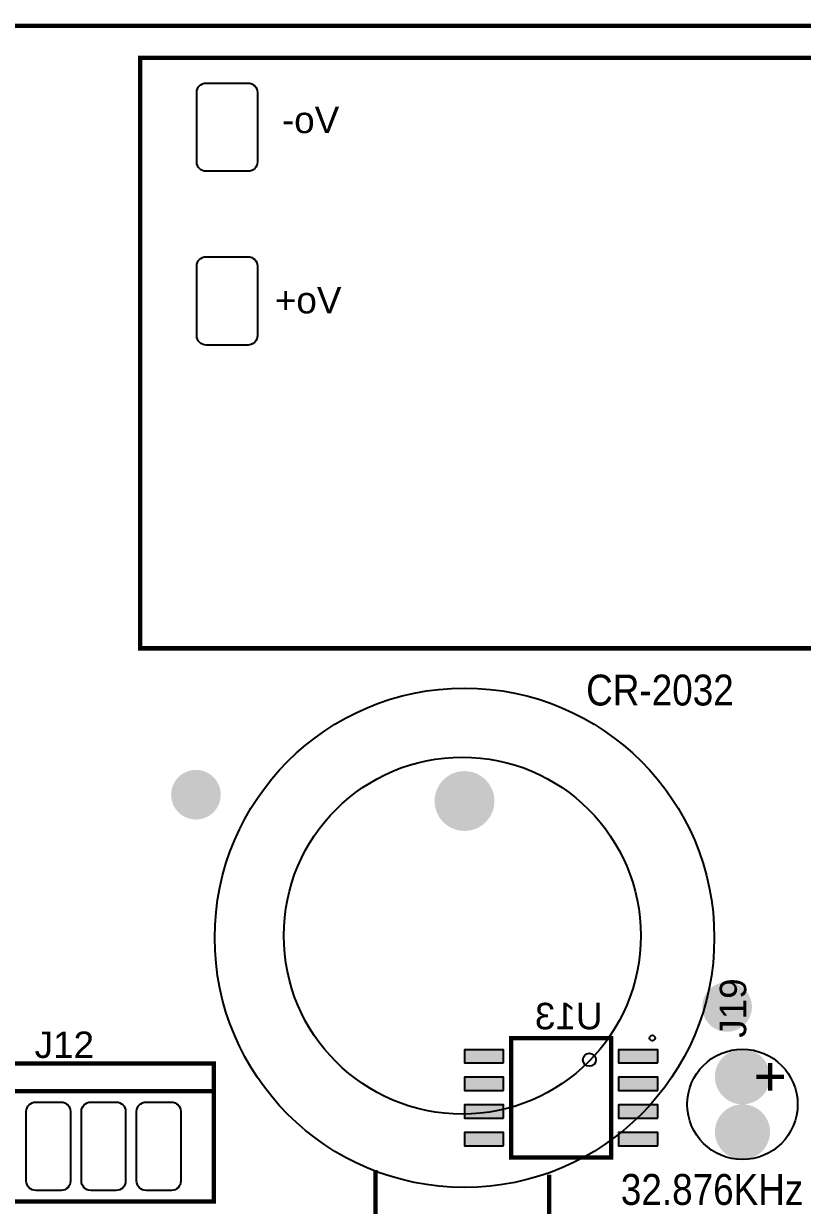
# Model space of a CAD drawing. Header units: inches. Extents: x 15 to 148, y 10 to 111.
# Drawn here: x 132.787 to 135.422, y 100.946 to 104.944 of the extents above; entities that cross this region are included whole.
import ezdxf

# ---------------------------------------------------------------- set-up
doc = ezdxf.new("R2010")
doc.units = ezdxf.units.IN
doc.header["$MEASUREMENT"] = 0
doc.layers.add('BLK_12AWG', color=7, linetype='Continuous')

# ---------------------------------------------------------------- blocks, each defined once
blk = doc.blocks.new('RPAD')
blk.add_trace([(-0.5, -0.5), (-0.5, 0.5), (0.5, -0.5), (0.5, 0.5)])
blk = doc.blocks.new('EPAD')
at = {"const_width": 0.5}
blk.add_lwpolyline([(-0.25, 0, 1), (0.25, 0, 1)], format="xyb", close=True, dxfattribs=at)
blk = doc.blocks.new('CBA2Board')
for points, const_width in [([(154.6751, 100.9212), (162.5311, 100.9212), (162.5311, 105.055), (154.6751, 105.055), (154.6751, 100.9212)], 0.008), ([(154.6751, 100.9212), (162.5311, 100.9212), (162.5311, 105.055), (154.6751, 105.055), (154.6751, 100.9212)], 0.008), ([(154.6751, 100.9212), (162.5311, 100.9212), (162.5311, 105.055), (154.6751, 105.055), (154.6751, 100.9212)], 0.008), ([(157.0499, 103.9263), (159.1129, 103.9263), (159.1129, 104.9972), (157.0499, 104.9972), (157.0499, 103.9263)], 0.008), ([(157.0499, 103.9263), (159.1129, 103.9263), (159.1129, 104.9972), (157.0499, 104.9972), (157.0499, 103.9263)], 0.008), ([(157.0499, 103.9263), (159.1129, 103.9263), (159.1129, 104.9972), (157.0499, 104.9972), (157.0499, 103.9263)], 0.008), ([(157.9035, 103.0032), (157.7224, 103.0032), (157.7224, 103.2198), (157.9035, 103.2198), (157.9035, 103.0032)], 0.00787), ([(157.9035, 103.0032), (157.7224, 103.0032), (157.7224, 103.2198), (157.9035, 103.2198), (157.9035, 103.0032)], 0.00787), ([(157.9035, 103.0032), (157.7224, 103.0032), (157.7224, 103.2198), (157.9035, 103.2198), (157.9035, 103.0032)], 0.00787), ([(156.6835, 102.9235), (157.1835, 102.9235), (157.1835, 103.1735), (156.6835, 103.1735), (156.6835, 102.9235)], 0.008), ([(156.6835, 102.9235), (157.1835, 102.9235), (157.1835, 103.1735), (156.6835, 103.1735), (156.6835, 102.9235)], 0.008), ([(156.6835, 102.9235), (157.1835, 102.9235), (157.1835, 103.1735), (156.6835, 103.1735), (156.6835, 102.9235)], 0.008), ([(158.1917, 103.1745), (158.1917, 103.1245)], 0.008), ([(158.1917, 103.1745), (158.1917, 103.1245)], 0.008), ([(158.1917, 103.1745), (158.1917, 103.1245)], 0.008), ([(158.2167, 103.1495), (158.1667, 103.1495)], 0.008), ([(158.2167, 103.1495), (158.1667, 103.1495)], 0.008), ([(158.2167, 103.1495), (158.1667, 103.1495)], 0.008), ([(156.6835, 103.1235), (157.1835, 103.1235)], 0.008), ([(156.6835, 103.1235), (157.1835, 103.1235)], 0.008), ([(156.6835, 103.1235), (157.1835, 103.1235)], 0.008), ([(157.4764, 102.7361), (157.4764, 102.9802)], 0.008), ([(157.4764, 102.7361), (157.4764, 102.9802)], 0.008), ([(157.4764, 102.7361), (157.4764, 102.9802)], 0.008), ([(157.7913, 102.9723), (157.7913, 102.7361)], 0.008), ([(157.7913, 102.9723), (157.7913, 102.7361)], 0.008), ([(157.7913, 102.9723), (157.7913, 102.7361)], 0.008)]:
    blk.add_lwpolyline(points, dxfattribs=dict(const_width=const_width))
for points in [[(157.1694, 104.9512), (157.2454, 104.9512), (157.2489, 104.9509), (157.2521, 104.9499), (157.255, 104.9483), (157.2575, 104.9463), (157.2595, 104.9438), (157.2611, 104.9409), (157.2621, 104.9377), (157.2624, 104.9342), (157.2624, 104.8082), (157.2621, 104.8047), (157.2611, 104.8015), (157.2595, 104.7986), (157.2575, 104.7961), (157.255, 104.7941), (157.2521, 104.7925), (157.2489, 104.7915), (157.2454, 104.7912), (157.1694, 104.7912), (157.1659, 104.7915), (157.1627, 104.7925), (157.1598, 104.7941), (157.1573, 104.7961), (157.1552, 104.7986), (157.1537, 104.8015), (157.1527, 104.8047), (157.1524, 104.8082), (157.1524, 104.9342), (157.1527, 104.9377), (157.1537, 104.9409), (157.1552, 104.9438), (157.1573, 104.9463), (157.1598, 104.9483), (157.1627, 104.9499), (157.1659, 104.9509), (157.1694, 104.9512)], [(157.1694, 104.6362), (157.2454, 104.6362), (157.2489, 104.6359), (157.2521, 104.6349), (157.255, 104.6334), (157.2575, 104.6313), (157.2595, 104.6288), (157.2611, 104.6259), (157.2621, 104.6227), (157.2624, 104.6192), (157.2624, 104.4932), (157.2621, 104.4898), (157.2611, 104.4866), (157.2595, 104.4837), (157.2575, 104.4812), (157.255, 104.4791), (157.2521, 104.4776), (157.2489, 104.4766), (157.2454, 104.4762), (157.1694, 104.4762), (157.1659, 104.4766), (157.1627, 104.4776), (157.1598, 104.4791), (157.1573, 104.4812), (157.1552, 104.4837), (157.1537, 104.4866), (157.1527, 104.4898), (157.1524, 104.4932), (157.1524, 104.6192), (157.1527, 104.6227), (157.1537, 104.6259), (157.1552, 104.6288), (157.1573, 104.6313), (157.1598, 104.6334), (157.1627, 104.6349), (157.1659, 104.6359), (157.1694, 104.6362)], [(157.7087, 103.1745), (157.7087, 103.1985), (157.6377, 103.1985), (157.6377, 103.1745), (157.7087, 103.1745)], [(157.9882, 103.1745), (157.9882, 103.1985), (157.9172, 103.1985), (157.9172, 103.1745), (157.9882, 103.1745)], [(157.7087, 103.1245), (157.7087, 103.1485), (157.6377, 103.1485), (157.6377, 103.1245), (157.7087, 103.1245)], [(157.9882, 103.1245), (157.9882, 103.1485), (157.9172, 103.1485), (157.9172, 103.1245), (157.9882, 103.1245)], [(156.8605, 103.1035), (156.9065, 103.1035), (156.9099, 103.1032), (156.9131, 103.1022), (156.916, 103.1007), (156.9185, 103.0986), (156.9206, 103.0961), (156.9221, 103.0932), (156.9231, 103.09), (156.9235, 103.0865), (156.9235, 102.9605), (156.9231, 102.957), (156.9221, 102.9538), (156.9206, 102.9509), (156.9185, 102.9484), (156.916, 102.9464), (156.9131, 102.9448), (156.9099, 102.9439), (156.9065, 102.9435), (156.8605, 102.9435), (156.857, 102.9439), (156.8538, 102.9448), (156.8509, 102.9464), (156.8484, 102.9484), (156.8463, 102.9509), (156.8448, 102.9538), (156.8438, 102.957), (156.8435, 102.9605), (156.8435, 103.0865), (156.8438, 103.09), (156.8448, 103.0932), (156.8463, 103.0961), (156.8484, 103.0986), (156.8509, 103.1007), (156.8538, 103.1022), (156.857, 103.1032), (156.8605, 103.1035)], [(156.9605, 103.1035), (157.0065, 103.1035), (157.0099, 103.1032), (157.0131, 103.1022), (157.016, 103.1007), (157.0185, 103.0986), (157.0206, 103.0961), (157.0221, 103.0932), (157.0231, 103.09), (157.0235, 103.0865), (157.0235, 102.9605), (157.0231, 102.957), (157.0221, 102.9538), (157.0206, 102.9509), (157.0185, 102.9484), (157.016, 102.9464), (157.0131, 102.9448), (157.0099, 102.9439), (157.0065, 102.9435), (156.9605, 102.9435), (156.957, 102.9439), (156.9538, 102.9448), (156.9509, 102.9464), (156.9484, 102.9484), (156.9463, 102.9509), (156.9448, 102.9538), (156.9438, 102.957), (156.9435, 102.9605), (156.9435, 103.0865), (156.9438, 103.09), (156.9448, 103.0932), (156.9463, 103.0961), (156.9484, 103.0986), (156.9509, 103.1007), (156.9538, 103.1022), (156.957, 103.1032), (156.9605, 103.1035)], [(157.0605, 103.1035), (157.1065, 103.1035), (157.1099, 103.1032), (157.1131, 103.1022), (157.116, 103.1007), (157.1185, 103.0986), (157.1206, 103.0961), (157.1221, 103.0932), (157.1231, 103.09), (157.1235, 103.0865), (157.1235, 102.9605), (157.1231, 102.957), (157.1221, 102.9538), (157.1206, 102.9509), (157.1185, 102.9484), (157.116, 102.9464), (157.1131, 102.9448), (157.1099, 102.9439), (157.1065, 102.9435), (157.0605, 102.9435), (157.057, 102.9439), (157.0538, 102.9448), (157.0509, 102.9464), (157.0484, 102.9484), (157.0463, 102.9509), (157.0448, 102.9538), (157.0438, 102.957), (157.0435, 102.9605), (157.0435, 103.0865), (157.0438, 103.09), (157.0448, 103.0932), (157.0463, 103.0961), (157.0484, 103.0986), (157.0509, 103.1007), (157.0538, 103.1022), (157.057, 103.1032), (157.0605, 103.1035)], [(157.7087, 103.0745), (157.7087, 103.0985), (157.6377, 103.0985), (157.6377, 103.0745), (157.7087, 103.0745)], [(157.9882, 103.0745), (157.9882, 103.0985), (157.9172, 103.0985), (157.9172, 103.0745), (157.9882, 103.0745)], [(157.7087, 103.0245), (157.7087, 103.0485), (157.6377, 103.0485), (157.6377, 103.0245), (157.7087, 103.0245)], [(157.9882, 103.0245), (157.9882, 103.0485), (157.9172, 103.0485), (157.9172, 103.0245), (157.9882, 103.0245)]]:
    blk.add_lwpolyline(points, close=True)
for centre, radius in [((157.6378, 103.4015), 0.4528), ((157.6378, 103.4015), 0.4528), ((157.6378, 103.4015), 0.4528), ((157.6338, 103.4054), 0.3236), ((157.6338, 103.4054), 0.3236), ((157.6338, 103.4054), 0.3236), ((157.9783, 103.2198), 0.00492), ((157.9783, 103.2198), 0.00492), ((157.9783, 103.2198), 0.00492), ((157.8642, 103.1804), 0.0118), ((157.8642, 103.1804), 0.0118), ((157.8642, 103.1804), 0.0118), ((158.1417, 103.0995), 0.1), ((158.1417, 103.0995), 0.1), ((158.1417, 103.0995), 0.1)]:
    blk.add_circle(centre, radius)
for p, xscale, yscale in [((157.151, 103.6609), 0.09, 0.09), ((157.6378, 103.6495), 0.108425, 0.108425), ((158.1138, 103.2762), 0.09, 0.09), ((158.1417, 103.1495), 0.1, 0.1), ((158.1417, 103.0495), 0.1, 0.1)]:
    blk.add_blockref('EPAD', p, dxfattribs=dict(xscale=xscale, yscale=yscale))
at = {"xscale": 0.024, "yscale": 0.071, "rotation": 270}
for p in [(157.6732, 103.1865), (157.9527, 103.1865), (157.6732, 103.1365), (157.9527, 103.1365), (157.6732, 103.0865), (157.9527, 103.0865), (157.6732, 103.0365), (157.9527, 103.0365)]:
    blk.add_blockref('RPAD', p, dxfattribs=at)
at = {"text_generation_flag": 2, "width": 1.041667}
for s, p in [('Vo-', (157.4108, 104.8605)), ('Vo-', (157.4108, 104.8605)), ('Vo-', (157.4108, 104.8605)), ('Vo+', (157.4148, 104.5337)), ('Vo+', (157.4148, 104.5337)), ('Vo+', (157.4148, 104.5337)), ('U13', (157.888, 103.2356)), ('U13', (157.888, 103.2356)), ('U13', (157.888, 103.2356))]:
    blk.add_text(s, height=0.048, dxfattribs=at).set_placement(p)
for s, height, width, p in [('CR-2032', 0.056, 0.892857, (157.8583, 103.8227)), ('CR-2032', 0.056, 0.892857, (157.8583, 103.8227)), ('CR-2032', 0.056, 0.892857, (157.8583, 103.8227)), ('J12', 0.048, 1.041667, (156.8585, 103.1835)), ('J12', 0.048, 1.041667, (156.8585, 103.1835)), ('J12', 0.048, 1.041667, (156.8585, 103.1835)), ('32.876KHz', 0.056, 0.892857, (157.9212, 102.9172)), ('32.876KHz', 0.056, 0.892857, (157.9212, 102.9172)), ('32.876KHz', 0.056, 0.892857, (157.9212, 102.9172))]:
    blk.add_text(s, height=height, dxfattribs=dict(width=width)).set_placement(p)
at = {"width": 1.041667}
blk.add_text('J19', height=0.048, rotation=90, dxfattribs=at).set_placement((158.1485, 103.2202))
blk.add_text('J19', height=0.048, rotation=90, dxfattribs=at).set_placement((158.1485, 103.2202))
blk.add_text('J19', height=0.048, rotation=90, dxfattribs=at).set_placement((158.1485, 103.2202))

msp = doc.modelspace()

# ---------------------------------------------------------------- block references
at = {"layer": 'BLK_12AWG', "xscale": 1.86624, "yscale": 1.86624, "zscale": 1.86624}
msp.add_blockref('CBA2Board', (-159.9111, -91.121), dxfattribs=at)

doc.saveas('drawing.dxf')
